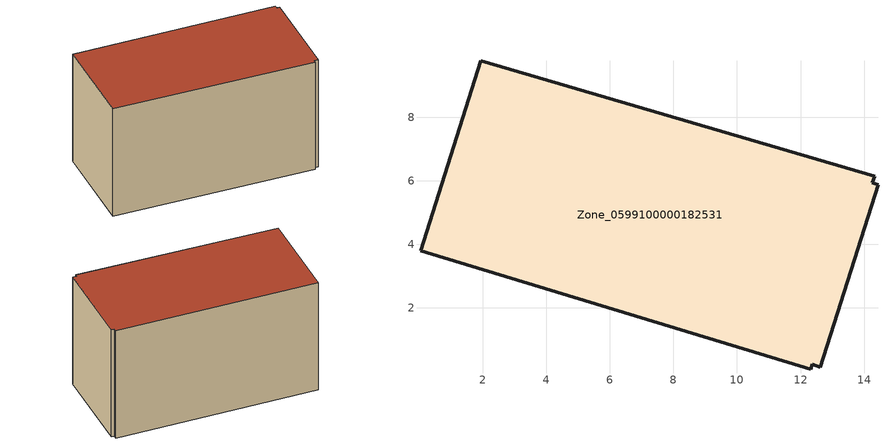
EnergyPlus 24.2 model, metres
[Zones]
Zone_0599100000182531
 floor ground (C_G): 0.04,3.8 1.94,9.77 14.33,6.14 14.26,5.93 14.44,5.87 12.63,0.14 12.38,0.22 12.33,0.08 z0.57
 wall outside (C_F): 1.94,9.77 0.04,3.8 12.33,0.08 12.38,0.22 12.63,0.14 14.44,5.87 14.26,5.93 14.33,6.14 1.94,9.77 z0.57:8.09
 roof outside (C_R): 12.63,0.14 14.44,5.87 14.26,5.93 14.33,6.14 1.94,9.77 0.04,3.8 12.33,0.08 12.38,0.22 z8.09
[BUILDING]
Pand.0599100000182531: North Axis=0; Terrain=City; Loads Convergence Tolerance Value=0.04; Temperature Convergence Tolerance Value=0.4; Solar Distribution=FullExterior; Maximum Number of Warmup Days=25; Minimum Number of Warmup Days=1
[Site:Location]
Rotterdam.The.Hague.AP_ZH_NLD Design_Conditions: Latitude=51.96; Longitude=4.45; Time Zone=1; Elevation=-4.5
[SITE:GROUNDTEMPERATURE:BUILDINGSURFACE]
18, 18, 18, 18, 18, 18, 18, 18, 18, 18, 18, 18
[MATERIAL] Thermal Absorptance=0.9; Solar Absorptance=0.7; Visible Absorptance=0.7
Name | Roughness | Thickness | Conductivity | Density | Specific Heat
G.TC.1965-1974 | MediumSmooth | 0.15 | 0.882353 | 540 | 1210
F.TC.1965-1974 | Rough | 0.3 | 0.697674 | 1920 | 840
R.TC.1965-1974 | MediumRough | 0.2 | 0.232558 | 1500 | 1000
[CONSTRUCTION]
C_G: G.TC.1965-1974
C_F: F.TC.1965-1974
C_R: R.TC.1965-1974
[ZONE]
Zone_0599100000182531: Type=1; Multiplier=1; Ceiling Height=Autocalculate; Volume=Autocalculate; Floor Area=autocalculate; Part of Total Floor Area=Yes
[ZONEINFILTRATION:DESIGNFLOWRATE]
Infil_Zone_0599100000182531: Zone or ZoneList or Space or SpaceList=Zone_0599100000182531; Schedule=AlwaysOn; Design Flow Rate Calculation Method=Flow/Area; Flow Rate per Floor Area=0.003; Constant Term Coefficient=1; Temperature Term Coefficient=0; Velocity Term Coefficient=0; Velocity Squared Term Coefficient=0
[HVACTEMPLATE:ZONE:IDEALLOADSAIRSYSTEM]
Zone_0599100000182531: Maximum Heating Supply Air Temperature=50; Minimum Cooling Supply Air Temperature=13; Maximum Heating Supply Air Humidity Ratio=0.0156; Minimum Cooling Supply Air Humidity Ratio=0.0077; Heating Limit=NoLimit; Cooling Limit=NoLimit; Dehumidification Control Type=ConstantSensibleHeatRatio; Cooling Sensible Heat Ratio=0.7; Dehumidification Setpoint=60; Humidification Control Type=None; Humidification Setpoint=30; Outdoor Air Method=None; Outdoor Air Flow Rate per Person=0.00944; Outdoor Air Flow Rate per Zone Floor Area=0; Outdoor Air Flow Rate per Zone=0; Demand Controlled Ventilation Type=None; Outdoor Air Economizer Type=NoEconomizer; Heat Recovery Type=None; Sensible Heat Recovery Effectiveness=0.7; Latent Heat Recovery Effectiveness=0.65
[ZONECONTROL:THERMOSTAT]
ThermostatControl_Zone_0599100000182531: Zone or ZoneList=Zone_0599100000182531; Control Type Schedule=DualSetpointControlType; Control 1=Thermostat_Zone_0599100000182531; Temperature Difference Between Cutout And Setpoint=0
[THERMOSTATSETPOINT:DUALSETPOINT]
Thermostat_Zone_0599100000182531: Heating Setpoint Temperature Schedule=HeatingSetpoint_Zone_0599100000182531; Cooling Setpoint Temperature Schedule=CoolingSetpoint_Zone_0599100000182531
[SCHEDULE:COMPACT]
HeatingSetpoint_Zone_0599100000182531: Through: 12/31, For: AllDays, Until: 24:00, 21
CoolingSetpoint_Zone_0599100000182531: Through: 12/31, For: AllDays, Until: 24:00, 24
DualSetpointControlType: Through: 12/31, For: AllDays, Until: 24:00, 4
AlwaysOn: Through: 12/31, For: AllDays, Until: 24:00, 1
